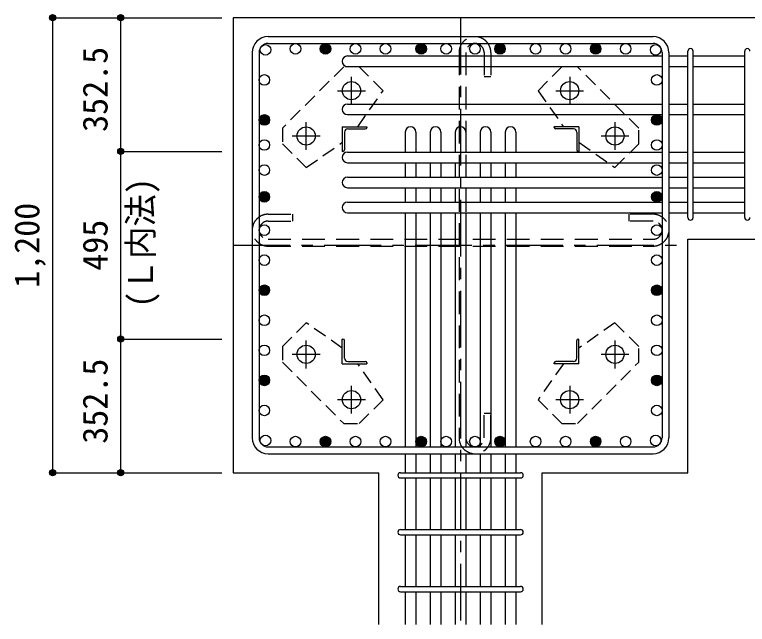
# Model space of a CAD drawing. Units: millimetres at full size, sheet at 1:30. Extents: x -5973 to 5954, y -4195 to 4201.
# Drawn here: x -625 to 1309, y 1523 to 3131 of the extents above; entities that cross this region are included whole.
import ezdxf
from ezdxf.enums import TextEntityAlignment as Align

# ---------------------------------------------------------------- set-up
doc = ezdxf.new("R2010")
doc.units = ezdxf.units.MM
doc.header["$LTSCALE"] = 30
doc.header["$PDMODE"] = 32
doc.header["$PDSIZE"] = 15
for name, pattern in [('CHAIN1', [8, 5, -1, 1, -1]), ('DASHED1', [1.8, 1.2, -0.6]), ('DASHED2', [3, 2, -1])]:
    doc.linetypes.add(name, pattern=pattern)
for name, color, linetype in [('0-1_躯体線', 2, 'Continuous'), ('0-2_アンカー、アングル', 4, 'Continuous'), ('0-3_立上り筋', 4, 'Continuous'), ('0-4_フープ筋', 7, 'Continuous'), ('0-5_基礎梁筋', 7, 'Continuous'), ('0-6_スタラップ筋', 7, 'Continuous'), ('0-7_文字', 4, 'Continuous'), ('0-9_プレート', 4, 'DASHED1'), ('0-C_中子', 7, 'DASHED2'), ('0-D_寸法', 4, 'Continuous')]:
    doc.layers.add(name, color=color, linetype=linetype)
doc.styles.add('ＭＳ ゴシック', font='')
doc.styles.get('ＭＳ ゴシック').set_extended_font_data('MS Gothic')

msp = doc.modelspace()

# ---------------------------------------------------------------- linework, layer by layer
at = {"layer": '0-1_躯体線'}
for p, q in [((1552.44, 3123.3), (-47.56, 3123.3)), ((-47.56, 3123.3), (-47.56, 1923.3)), ((1152.44, 1923.3), (1152.44, 2539.3)), ((1152.44, 2539.3), (1552.44, 2539.3)), ((-47.56, 1923.3), (336.94, 1923.3)), ((336.94, 1523.3), (336.94, 1923.3))]:
    msp.add_line(p, q, dxfattribs=at)
msp.add_lwpolyline([(767.94, 1523.3), (767.94, 1923.3), (1152.44, 1923.3)], dxfattribs=at)
at = {"layer": '0-2_アンカー、アングル', "linetype": 'CHAIN1'}
for p, q in [((264.44, 2894.1), (264.44, 2967.6)), ((840.44, 2967.6), (840.44, 2894.1)), ((227.64, 2930.8), (301.14, 2930.8)), ((803.74, 2930.8), (877.24, 2930.8)), ((144.94, 2774.6), (144.94, 2848.1)), ((959.94, 2848.1), (959.94, 2774.6)), ((108.14, 2811.3), (181.64, 2811.3)), ((923.24, 2811.3), (996.74, 2811.3)), ((144.94, 2198.5), (144.94, 2272)), ((959.94, 2272), (959.94, 2198.5)), ((181.64, 2235.3), (108.14, 2235.3)), ((996.74, 2235.3), (923.24, 2235.3)), ((264.44, 2079), (264.44, 2152.5)), ((840.44, 2152.5), (840.44, 2079)), ((301.14, 2115.8), (227.64, 2115.8)), ((877.24, 2115.8), (803.74, 2115.8))]:
    msp.add_line(p, q, dxfattribs=at)
at = {"layer": '0-2_アンカー、アングル'}
for p, q in [((239.94, 2835.8), (304.94, 2835.8)), ((239.94, 2835.8), (239.94, 2770.8)), ((254.44, 2829.8), (300.94, 2829.8)), ((304.94, 2835.8), (304.94, 2833.8)), ((864.94, 2835.8), (799.94, 2835.8)), ((799.94, 2833.8), (799.94, 2835.8)), ((850.44, 2829.8), (803.94, 2829.8)), ((864.94, 2835.8), (864.94, 2770.8)), ((245.94, 2821.3), (245.94, 2774.8)), ((858.94, 2821.3), (858.94, 2774.8)), ((241.94, 2770.8), (239.94, 2770.8)), ((864.94, 2770.8), (862.94, 2770.8)), ((239.94, 2275.8), (241.94, 2275.8)), ((239.94, 2210.8), (239.94, 2275.8)), ((245.94, 2225.3), (245.94, 2271.8)), ((858.94, 2225.3), (858.94, 2271.8)), ((862.94, 2275.8), (864.94, 2275.8)), ((864.94, 2210.8), (864.94, 2275.8)), ((239.94, 2210.8), (304.94, 2210.8)), ((254.44, 2216.8), (300.94, 2216.8)), ((304.94, 2212.8), (304.94, 2210.8)), ((799.94, 2210.8), (799.94, 2212.8)), ((864.94, 2210.8), (799.94, 2210.8)), ((850.44, 2216.8), (803.94, 2216.8))]:
    msp.add_line(p, q, dxfattribs=at)
at = {"layer": '0-2_アンカー、アングル', "color": 3}
for centre in [(264.44, 2930.8), (840.44, 2930.8), (144.94, 2811.3), (959.94, 2811.3), (144.94, 2235.3), (959.94, 2235.3), (264.44, 2115.8), (840.44, 2115.8)]:
    msp.add_circle(centre, 24, dxfattribs=at)
at = {"layer": '0-2_アンカー、アングル'}
for centre, radius, start, end in [((254.44, 2821.3), 8.5, 90, 180), ((300.94, 2833.8), 4, 270, 0), ((803.94, 2833.8), 4, 180, 270), ((850.44, 2821.3), 8.5, 0, 90), ((241.94, 2774.8), 4, 270, 0), ((862.94, 2774.8), 4, 180, 270), ((241.94, 2271.8), 4, 0, 90), ((862.94, 2271.8), 4, 90, 180), ((254.44, 2225.3), 8.5, 180, 270), ((850.44, 2225.3), 8.5, 270, 0), ((300.94, 2212.8), 4, 0, 90), ((803.94, 2212.8), 4, 90, 180)]:
    msp.add_arc(centre, radius, start, end, dxfattribs=at)
at = {"layer": '0-3_立上り筋', "color": 3}
for centre in [(37.37, 3038.37), (116.61, 3041.3), (195.85, 3041.3), (195.85, 3041.3), (195.85, 3041.3), (195.85, 3041.3), (275.09, 3041.3), (354.33, 3041.3), (448.44, 3041.3), (448.44, 3041.3), (514.44, 3041.3), (590.44, 3041.3), (656.44, 3041.3), (656.44, 3041.3), (656.44, 3041.3), (656.44, 3041.3), (750.54, 3041.3), (829.78, 3041.3), (909.02, 3041.3), (909.02, 3041.3), (909.02, 3041.3), (909.02, 3041.3), (988.27, 3041.3), (1067.51, 3038.37), (34.44, 2959.13), (1070.44, 2959.13), (1070.44, 2959.13), (34.44, 2853.58), (34.44, 2853.58), (34.44, 2853.58), (34.44, 2853.58), (1070.44, 2853.58), (1070.44, 2853.58), (1070.44, 2853.58), (1070.44, 2853.58), (34.44, 2787.58), (1070.44, 2787.58), (34.44, 2721.4), (1070.44, 2721.4), (34.44, 2650.8), (34.44, 2650.8), (34.44, 2650.8), (34.44, 2650.8), (1070.44, 2650.8), (1070.44, 2650.8), (1070.44, 2650.8), (1070.44, 2650.8), (34.44, 2562.92), (1070.44, 2562.92), (34.44, 2483.68), (1070.44, 2483.68), (34.44, 2404.44), (34.44, 2404.44), (1070.44, 2404.44), (1070.44, 2404.44), (34.44, 2325.2), (1070.44, 2325.2), (34.44, 2245.95), (1070.44, 2245.95), (34.44, 2166.71), (34.44, 2166.71), (34.44, 2166.71), (34.44, 2166.71), (1070.44, 2166.71), (1070.44, 2166.71), (1070.44, 2166.71), (1070.44, 2166.71), (34.44, 2087.47), (1070.44, 2087.47), (37.37, 2008.23), (37.37, 2008.23), (116.61, 2005.3), (195.85, 2005.3), (195.85, 2005.3), (195.85, 2005.3), (195.85, 2005.3), (275.09, 2005.3), (354.33, 2005.3), (448.44, 2005.3), (448.44, 2005.3), (514.44, 2005.3), (590.44, 2005.3), (656.44, 2005.3), (656.44, 2005.3), (656.44, 2005.3), (656.44, 2005.3), (750.54, 2005.3), (829.78, 2005.3), (909.02, 2005.3), (909.02, 2005.3), (909.02, 2005.3), (909.02, 2005.3), (988.27, 2005.3), (1067.51, 2008.23)]:
    msp.add_circle(centre, 14, dxfattribs=at)
at = {"layer": '0-3_立上り筋'}
for centre, radius in [((195.85, 3041.3), 14), ((195.85, 3041.3), 12.6), ((195.85, 3041.3), 11.2), ((195.85, 3041.3), 9.8), ((195.85, 3041.3), 8.4), ((195.85, 3041.3), 7), ((195.85, 3041.3), 5.6), ((195.85, 3041.3), 4.2), ((195.85, 3041.3), 2.8), ((195.85, 3041.3), 1.4), ((448.44, 3041.3), 14), ((448.44, 3041.3), 12.6), ((448.44, 3041.3), 11.2), ((448.44, 3041.3), 9.8), ((448.44, 3041.3), 8.4), ((448.44, 3041.3), 7), ((448.44, 3041.3), 5.6), ((448.44, 3041.3), 4.2), ((448.44, 3041.3), 2.8), ((448.44, 3041.3), 1.4), ((656.44, 3041.3), 14), ((656.44, 3041.3), 12.6), ((656.44, 3041.3), 11.2), ((656.44, 3041.3), 9.8), ((656.44, 3041.3), 8.4), ((656.44, 3041.3), 7), ((656.44, 3041.3), 5.6), ((656.44, 3041.3), 4.2), ((656.44, 3041.3), 2.8), ((656.44, 3041.3), 1.4), ((909.02, 3041.3), 14), ((909.02, 3041.3), 12.6), ((909.02, 3041.3), 11.2), ((909.02, 3041.3), 9.8), ((909.02, 3041.3), 8.4), ((909.02, 3041.3), 7), ((909.02, 3041.3), 5.6), ((909.02, 3041.3), 4.2), ((909.02, 3041.3), 2.8), ((909.02, 3041.3), 1.4), ((34.44, 2853.58), 14), ((34.44, 2853.58), 12.6), ((34.44, 2853.58), 11.2), ((34.44, 2853.58), 9.8), ((1070.44, 2853.58), 14), ((1070.44, 2853.58), 12.6), ((1070.44, 2853.58), 11.2), ((1070.44, 2853.58), 9.8), ((34.44, 2853.58), 8.4), ((34.44, 2853.58), 7), ((34.44, 2853.58), 5.6), ((34.44, 2853.58), 4.2), ((34.44, 2853.58), 2.8), ((34.44, 2853.58), 1.4), ((1070.44, 2853.58), 8.4), ((1070.44, 2853.58), 7), ((1070.44, 2853.58), 5.6), ((1070.44, 2853.58), 4.2), ((1070.44, 2853.58), 2.8), ((1070.44, 2853.58), 1.4), ((34.44, 2650.8), 14), ((34.44, 2650.8), 12.6), ((34.44, 2650.8), 11.2), ((34.44, 2650.8), 9.8), ((34.44, 2650.8), 8.4), ((34.44, 2650.8), 7), ((34.44, 2650.8), 5.6), ((34.44, 2650.8), 4.2), ((34.44, 2650.8), 2.8), ((34.44, 2650.8), 1.4), ((1070.44, 2650.8), 14), ((1070.44, 2650.8), 12.6), ((1070.44, 2650.8), 11.2), ((1070.44, 2650.8), 9.8), ((1070.44, 2650.8), 8.4), ((1070.44, 2650.8), 7), ((1070.44, 2650.8), 5.6), ((1070.44, 2650.8), 4.2), ((1070.44, 2650.8), 2.8), ((1070.44, 2650.8), 1.4), ((34.44, 2404.44), 14), ((1070.44, 2404.44), 14), ((34.44, 2404.44), 12.6), ((34.44, 2404.44), 11.2), ((34.44, 2404.44), 9.8), ((34.44, 2404.44), 8.4), ((34.44, 2404.44), 7), ((34.44, 2404.44), 5.6), ((34.44, 2404.44), 4.2), ((34.44, 2404.44), 2.8), ((34.44, 2404.44), 1.4), ((1070.44, 2404.44), 12.6), ((1070.44, 2404.44), 11.2), ((1070.44, 2404.44), 9.8), ((1070.44, 2404.44), 8.4), ((1070.44, 2404.44), 7), ((1070.44, 2404.44), 5.6), ((1070.44, 2404.44), 4.2), ((1070.44, 2404.44), 2.8), ((1070.44, 2404.44), 1.4), ((34.44, 2166.71), 14), ((34.44, 2166.71), 12.6), ((34.44, 2166.71), 11.2), ((34.44, 2166.71), 9.8), ((34.44, 2166.71), 8.4), ((34.44, 2166.71), 7), ((34.44, 2166.71), 5.6), ((34.44, 2166.71), 4.2), ((34.44, 2166.71), 2.8), ((34.44, 2166.71), 1.4), ((1070.44, 2166.71), 14), ((1070.44, 2166.71), 12.6), ((1070.44, 2166.71), 11.2), ((1070.44, 2166.71), 9.8), ((1070.44, 2166.71), 8.4), ((1070.44, 2166.71), 7), ((1070.44, 2166.71), 5.6), ((1070.44, 2166.71), 4.2), ((1070.44, 2166.71), 2.8), ((1070.44, 2166.71), 1.4), ((195.85, 2005.3), 14), ((195.85, 2005.3), 12.6), ((195.85, 2005.3), 11.2), ((195.85, 2005.3), 9.8), ((195.85, 2005.3), 8.4), ((195.85, 2005.3), 7), ((448.44, 2005.3), 14), ((448.44, 2005.3), 12.6), ((448.44, 2005.3), 11.2), ((448.44, 2005.3), 9.8), ((448.44, 2005.3), 8.4), ((448.44, 2005.3), 7), ((656.44, 2005.3), 14), ((656.44, 2005.3), 12.6), ((656.44, 2005.3), 11.2), ((656.44, 2005.3), 9.8), ((656.44, 2005.3), 8.4), ((656.44, 2005.3), 7), ((909.02, 2005.3), 14), ((909.02, 2005.3), 12.6), ((909.02, 2005.3), 11.2), ((909.02, 2005.3), 9.8), ((909.02, 2005.3), 8.4), ((909.02, 2005.3), 7), ((195.85, 2005.3), 5.6), ((195.85, 2005.3), 4.2), ((195.85, 2005.3), 2.8), ((195.85, 2005.3), 1.4), ((448.44, 2005.3), 5.6), ((448.44, 2005.3), 4.2), ((448.44, 2005.3), 2.8), ((448.44, 2005.3), 1.4), ((656.44, 2005.3), 5.6), ((656.44, 2005.3), 4.2), ((656.44, 2005.3), 2.8), ((656.44, 2005.3), 1.4), ((909.02, 2005.3), 5.6), ((909.02, 2005.3), 4.2), ((909.02, 2005.3), 2.8), ((909.02, 2005.3), 1.4)]:
    msp.add_circle(centre, radius, dxfattribs=at)
at = {"layer": '0-4_フープ筋'}
for p, q in [((44.44, 3073.3), (1060.44, 3073.3)), ((44.44, 3055.3), (1060.44, 3055.3)), ((2.44, 3031.3), (2.44, 2015.3)), ((20.44, 3031.3), (20.44, 2015.3)), ((1084.44, 3031.3), (1084.44, 2015.3)), ((1102.44, 3031.3), (1102.44, 2015.3)), ((44.44, 1991.3), (1060.44, 1991.3)), ((44.44, 1973.3), (1060.44, 1973.3))]:
    msp.add_line(p, q, dxfattribs=at)
for centre, radius, start, end in [((44.44, 3031.3), 42, 90, 180), ((1060.44, 3031.3), 42, 0, 90), ((44.44, 3031.3), 24, 90, 180), ((1060.44, 3031.3), 24, 0, 90), ((44.44, 2015.3), 42, 180, 270), ((44.44, 2015.3), 24, 180, 270), ((1060.44, 2015.3), 42, 270, 0), ((1060.44, 2015.3), 24, 270, 0)]:
    msp.add_arc(centre, radius, start, end, dxfattribs=at)
at = {"layer": '0-5_基礎梁筋'}
for p, q in [((253.94, 3022.37), (1084.44, 3022.37)), ((1102.44, 3022.37), (1152.44, 3022.37)), ((1166.44, 3022.37), (1302.44, 3022.37)), ((253.94, 2994.37), (1084.44, 2994.37)), ((1102.44, 2994.37), (1152.44, 2994.37)), ((1166.44, 2994.37), (1302.44, 2994.37)), ((253.94, 2895.58), (1084.44, 2895.58)), ((1102.44, 2895.58), (1152.44, 2895.58)), ((1166.44, 2895.58), (1302.44, 2895.58)), ((253.94, 2867.58), (1084.44, 2867.58)), ((1102.44, 2867.58), (1152.44, 2867.58)), ((1166.44, 2867.58), (1302.44, 2867.58)), ((406.44, 2821.8), (406.44, 2768.8)), ((434.44, 2821.8), (434.44, 2768.8)), ((472.44, 2821.8), (472.44, 2768.8)), ((500.44, 2821.8), (500.44, 2768.8)), ((538.44, 2821.8), (538.44, 2768.8)), ((566.44, 2821.8), (566.44, 2768.8)), ((604.44, 2821.8), (604.44, 2768.8)), ((632.44, 2821.8), (632.44, 2768.8)), ((670.44, 2821.8), (670.44, 2768.8)), ((698.44, 2821.8), (698.44, 2768.8)), ((253.94, 2768.8), (1084.44, 2768.8)), ((1102.44, 2768.8), (1152.44, 2768.8)), ((1166.44, 2768.8), (1302.44, 2768.8)), ((253.94, 2740.8), (1084.44, 2740.8)), ((406.44, 2740.8), (406.44, 2702.8)), ((434.44, 2740.8), (434.44, 2702.8)), ((472.44, 2740.8), (472.44, 2702.8)), ((500.44, 2740.8), (500.44, 2702.8)), ((538.44, 2740.8), (538.44, 2702.8)), ((566.44, 2740.8), (566.44, 2702.8)), ((604.44, 2740.8), (604.44, 2702.8)), ((632.44, 2740.8), (632.44, 2702.8)), ((670.44, 2740.8), (670.44, 2702.8)), ((698.44, 2740.8), (698.44, 2702.8)), ((1102.44, 2740.8), (1152.44, 2740.8)), ((1166.44, 2740.8), (1302.44, 2740.8)), ((253.94, 2702.8), (1084.44, 2702.8)), ((1102.44, 2702.8), (1152.44, 2702.8)), ((1166.44, 2702.8), (1302.44, 2702.8)), ((253.94, 2674.8), (1084.44, 2674.8)), ((406.44, 2674.8), (406.44, 2636.8)), ((434.44, 2674.8), (434.44, 2636.8)), ((472.44, 2674.8), (472.44, 2636.8)), ((500.44, 2674.8), (500.44, 2636.8)), ((538.44, 2674.8), (538.44, 2636.8)), ((566.44, 2674.8), (566.44, 2636.8)), ((604.44, 2674.8), (604.44, 2636.8)), ((632.44, 2674.8), (632.44, 2636.8)), ((670.44, 2674.8), (670.44, 2636.8)), ((698.44, 2674.8), (698.44, 2636.8)), ((1102.44, 2674.8), (1152.44, 2674.8)), ((1166.44, 2674.8), (1302.44, 2674.8)), ((253.94, 2636.8), (1084.44, 2636.8)), ((1102.44, 2636.8), (1152.44, 2636.8)), ((1166.44, 2636.8), (1302.44, 2636.8)), ((253.94, 2608.8), (1084.44, 2608.8)), ((406.44, 2608.8), (406.44, 1991.3)), ((434.44, 2608.8), (434.44, 1991.3)), ((472.44, 2608.8), (472.44, 1991.3)), ((500.44, 2608.8), (500.44, 1991.3)), ((538.44, 2608.8), (538.44, 1991.3)), ((566.44, 2608.8), (566.44, 1991.3)), ((604.44, 2608.8), (604.44, 1991.3)), ((632.44, 2608.8), (632.44, 1991.3)), ((670.44, 2608.8), (670.44, 1991.3)), ((698.44, 2608.8), (698.44, 1991.3)), ((1102.44, 2608.8), (1152.44, 2608.8)), ((1166.44, 2608.8), (1302.44, 2608.8)), ((406.44, 1973.3), (406.44, 1923.3)), ((434.44, 1973.3), (434.44, 1923.3)), ((472.44, 1973.3), (472.44, 1923.3)), ((500.44, 1973.3), (500.44, 1923.3)), ((538.44, 1973.3), (538.44, 1923.3)), ((566.44, 1973.3), (566.44, 1923.3)), ((604.44, 1973.3), (604.44, 1923.3)), ((632.44, 1973.3), (632.44, 1923.3)), ((670.44, 1973.3), (670.44, 1923.3)), ((698.44, 1973.3), (698.44, 1923.3)), ((406.44, 1909.3), (406.44, 1773.3)), ((434.44, 1909.3), (434.44, 1773.3)), ((472.44, 1909.3), (472.44, 1773.3)), ((500.44, 1909.3), (500.44, 1773.3)), ((538.44, 1909.3), (538.44, 1773.3)), ((566.44, 1909.3), (566.44, 1773.3)), ((604.44, 1909.3), (604.44, 1773.3)), ((632.44, 1909.3), (632.44, 1773.3)), ((670.44, 1909.3), (670.44, 1773.3)), ((698.44, 1909.3), (698.44, 1773.3)), ((406.44, 1759.3), (406.44, 1623.3)), ((434.44, 1759.3), (434.44, 1623.3)), ((472.44, 1759.3), (472.44, 1623.3)), ((500.44, 1759.3), (500.44, 1623.3)), ((538.44, 1759.3), (538.44, 1623.3)), ((566.44, 1759.3), (566.44, 1623.3)), ((604.44, 1759.3), (604.44, 1623.3)), ((632.44, 1759.3), (632.44, 1623.3)), ((670.44, 1759.3), (670.44, 1623.3)), ((698.44, 1759.3), (698.44, 1623.3)), ((406.44, 1609.3), (406.44, 1523.3)), ((434.44, 1609.3), (434.44, 1523.3)), ((472.44, 1609.3), (472.44, 1523.3)), ((500.44, 1609.3), (500.44, 1523.3)), ((538.44, 1609.3), (538.44, 1523.3)), ((566.44, 1609.3), (566.44, 1523.3)), ((604.44, 1609.3), (604.44, 1523.3)), ((632.44, 1609.3), (632.44, 1523.3)), ((670.44, 1609.3), (670.44, 1523.3)), ((698.44, 1609.3), (698.44, 1523.3))]:
    msp.add_line(p, q, dxfattribs=at)
for centre, start, end in [((253.94, 3008.37), 90, 270), ((253.94, 2881.58), 90, 270), ((420.44, 2821.8), 0, 180), ((486.44, 2821.8), 0, 180), ((552.44, 2821.8), 0, 180), ((618.44, 2821.8), 0, 180), ((684.44, 2821.8), 0, 180), ((253.94, 2754.8), 90, 270), ((253.94, 2688.8), 90, 270), ((253.94, 2622.8), 90, 270)]:
    msp.add_arc(centre, 14, start, end, dxfattribs=at)
at = {"layer": '0-6_スタラップ筋'}
for p, q in [((1152.44, 2596.3), (1152.44, 3034.87)), ((1166.44, 2596.3), (1166.44, 3034.87)), ((1302.44, 2596.3), (1302.44, 3034.87)), ((393.94, 1923.3), (710.94, 1923.3)), ((393.94, 1909.3), (710.94, 1909.3)), ((393.94, 1773.3), (710.94, 1773.3)), ((393.94, 1759.3), (710.94, 1759.3)), ((393.94, 1623.3), (710.94, 1623.3)), ((393.94, 1609.3), (710.94, 1609.3))]:
    msp.add_line(p, q, dxfattribs=at)
for centre, start, end in [((1159.44, 3034.87), 0, 180), ((1159.44, 3034.87), 0, 180), ((1159.44, 3034.87), 0, 180), ((1159.44, 3034.87), 0, 180), ((1309.44, 3034.87), 0, 180), ((1159.44, 2596.3), 180, 0), ((1159.44, 2596.3), 180, 0), ((1159.44, 2596.3), 180, 0), ((1159.44, 2596.3), 180, 0), ((1309.44, 2596.3), 180, 0), ((393.94, 1916.3), 90, 270), ((393.94, 1916.3), 90, 270), ((393.94, 1916.3), 90, 270), ((393.94, 1916.3), 90, 270), ((710.94, 1916.3), 270, 90), ((710.94, 1916.3), 270, 90), ((710.94, 1916.3), 270, 90), ((710.94, 1916.3), 270, 90), ((393.94, 1766.3), 90, 270), ((710.94, 1766.3), 270, 90), ((393.94, 1616.3), 90, 270), ((710.94, 1616.3), 270, 90)]:
    msp.add_arc(centre, 7, start, end, dxfattribs=at)
at = {"layer": '0-9_プレート'}
for points in [[(243.94, 2993.7), (82.04, 2831.8), (82.04, 2790.8), (144.94, 2727.9), (239.94, 2794.6)], [(281.14, 2835.8), (347.84, 2930.8), (284.94, 2993.7), (243.94, 2993.7)], [(1022.84, 2831.8), (860.94, 2993.7), (819.94, 2993.7), (757.04, 2930.8), (823.74, 2835.8)], [(864.94, 2794.6), (959.94, 2727.9), (1022.84, 2790.8), (1022.84, 2831.8)], [(239.94, 2252), (144.94, 2318.7), (82.04, 2255.8), (82.04, 2214.8)], [(860.94, 2052.9), (1022.84, 2214.8), (1022.84, 2255.8), (959.94, 2318.7), (864.94, 2252)], [(82.04, 2214.8), (243.94, 2052.9), (284.94, 2052.9), (347.84, 2115.8), (281.14, 2210.8)], [(823.74, 2210.8), (757.04, 2115.8), (819.94, 2052.9), (860.94, 2052.9)]]:
    msp.add_lwpolyline(points, dxfattribs=at)
at = {"layer": '0-C_中子'}
for p, q in [((548.44, 3031.3), (548.44, 2015.3)), ((566.44, 3031.3), (566.44, 2015.3)), ((614.44, 3031.3), (614.44, 2967.3)), ((996.44, 2604.92), (996.44, 2586.92)), ((1060.44, 2604.92), (996.44, 2604.92)), ((44.44, 2586.92), (108.44, 2586.92)), ((1060.44, 2586.92), (996.44, 2586.92)), ((44.44, 2538.92), (1060.44, 2538.92)), ((44.44, 2520.92), (1060.44, 2520.92)), ((632.44, 2079.3), (614.44, 2079.3)), ((614.44, 2015.3), (614.44, 2079.3)), ((632.44, 2015.3), (632.44, 2079.3))]:
    msp.add_line(p, q, dxfattribs=at)
for points in [[(632.44, 3031.3), (632.44, 2967.3), (614.44, 2967.3)], [(44.44, 2604.92), (108.44, 2604.92), (108.44, 2586.92)]]:
    msp.add_lwpolyline(points, dxfattribs=at)
for centre, radius, start, end in [((590.44, 3031.3), 42, 0, 180), ((590.44, 3031.3), 24, 0, 180), ((44.44, 2562.92), 42, 90, 270), ((1060.44, 2562.92), 42, 270, 90), ((44.44, 2562.92), 24, 90, 270), ((1060.44, 2562.92), 24, 270, 90), ((590.44, 2015.3), 42, 180, 0), ((590.44, 2015.3), 24, 180, 0)]:
    msp.add_arc(centre, radius, start, end, dxfattribs=at)
at = {"layer": '0-D_寸法'}
for p, q in [((-524.6, 3123.3), (-344.6, 3123.3)), ((-524.6, 3123.3), (-344.6, 3123.3)), ((-524.6, 3123.3), (-524.6, 1923.3)), ((-524.6, 3123.3), (-524.6, 1923.3)), ((-344.6, 2770.8), (-344.6, 3123.3)), ((-344.6, 3123.3), (-77.56, 3123.3)), ((-344.6, 2275.8), (-344.6, 2770.8)), ((-344.6, 2770.8), (-77.56, 2770.8)), ((-344.6, 2275.8), (-77.56, 2275.8)), ((-344.6, 1923.3), (-344.6, 2275.8)), ((-524.6, 1923.3), (-344.6, 1923.3)), ((-344.6, 1923.3), (-77.56, 1923.3)), ((-344.6, 1923.3), (-77.56, 1923.3))]:
    msp.add_line(p, q, dxfattribs=at)
at = {"layer": '0-D_寸法', "linetype": 'CHAIN1'}
for p, q in [((552.44, 3123.3), (552.44, 1523.3)), ((-47.56, 2523.3), (1152.44, 2523.3))]:
    msp.add_line(p, q, dxfattribs=at)
at = {"layer": '0-D_寸法'}
for centre, radius in [((-524.6, 3123.3), 8), ((-524.6, 3123.3), 7.2), ((-524.6, 3123.3), 6.4), ((-524.6, 3123.3), 5.6), ((-524.6, 3123.3), 4.8), ((-524.6, 3123.3), 4), ((-524.6, 3123.3), 3.2), ((-524.6, 3123.3), 2.4), ((-524.6, 3123.3), 1.6), ((-524.6, 3123.3), 0.8), ((-344.6, 3123.3), 8), ((-344.6, 3123.3), 7.2), ((-344.6, 3123.3), 6.4), ((-344.6, 3123.3), 5.6), ((-344.6, 3123.3), 4.8), ((-344.6, 3123.3), 4), ((-344.6, 3123.3), 3.2), ((-344.6, 3123.3), 2.4), ((-344.6, 3123.3), 1.6), ((-344.6, 3123.3), 0.8), ((-344.6, 2770.8), 8), ((-344.6, 2770.8), 7.2), ((-344.6, 2770.8), 6.4), ((-344.6, 2770.8), 5.6), ((-344.6, 2770.8), 4.8), ((-344.6, 2770.8), 4), ((-344.6, 2770.8), 3.2), ((-344.6, 2770.8), 2.4), ((-344.6, 2770.8), 1.6), ((-344.6, 2770.8), 0.8), ((-344.6, 2275.8), 8), ((-344.6, 2275.8), 7.2), ((-344.6, 2275.8), 6.4), ((-344.6, 2275.8), 5.6), ((-344.6, 2275.8), 4.8), ((-344.6, 2275.8), 4), ((-344.6, 2275.8), 3.2), ((-344.6, 2275.8), 2.4), ((-344.6, 2275.8), 1.6), ((-344.6, 2275.8), 0.8), ((-524.6, 1923.3), 8), ((-524.6, 1923.3), 7.2), ((-524.6, 1923.3), 6.4), ((-524.6, 1923.3), 5.6), ((-524.6, 1923.3), 4.8), ((-524.6, 1923.3), 4), ((-524.6, 1923.3), 3.2), ((-524.6, 1923.3), 2.4), ((-524.6, 1923.3), 1.6), ((-524.6, 1923.3), 0.8), ((-344.6, 1923.3), 8), ((-344.6, 1923.3), 7.2), ((-344.6, 1923.3), 6.4), ((-344.6, 1923.3), 5.6), ((-344.6, 1923.3), 4.8), ((-344.6, 1923.3), 4), ((-344.6, 1923.3), 3.2), ((-344.6, 1923.3), 2.4), ((-344.6, 1923.3), 1.6), ((-344.6, 1923.3), 0.8)]:
    msp.add_circle(centre, radius, dxfattribs=at)
at = {"layer": '0-D_寸法', "color": 7}
for p in [(-524.6, 3123.3), (-344.6, 3123.3), (-344.6, 3123.3), (-344.6, 2770.8), (-344.6, 2770.8), (-344.6, 2275.8), (-344.6, 2275.8), (-524.6, 1923.3), (-344.6, 1923.3), (-344.6, 1923.3)]:
    msp.add_point(p, dxfattribs=at)

# ---------------------------------------------------------------- texts
at = {"layer": '0-7_文字', "style": 'ＭＳ ゴシック', "width": 0.95}
msp.add_text('(Ｌ内法)', height=65.98, rotation=90, dxfattribs=at).set_placement((-239.55, 2358.7), align=Align.BOTTOM_LEFT)
at = {"layer": '0-D_寸法', "style": 'ＭＳ ゴシック'}
for s, p in [('352.5', (-359.6, 2822.05)), ('1,200', (-539.6, 2410.8)), ('495', (-359.6, 2455.8)), ('352.5', (-359.6, 1999.55))]:
    msp.add_text(s, height=65.98, rotation=90, dxfattribs=at).set_placement(p, align=Align.BOTTOM_LEFT)

doc.saveas('drawing.dxf')
